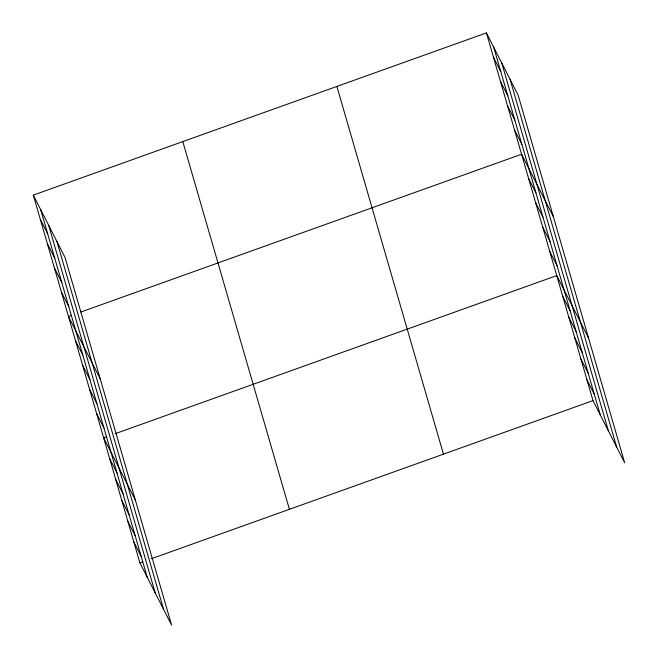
<?xml version="1.0" encoding="UTF-8"?>
<svg xmlns="http://www.w3.org/2000/svg" width="658" height="658" viewBox="0 0 658 658"><rect width="100%" height="100%" fill="white"/><g stroke="black" fill="none" stroke-linecap="round" stroke-linejoin="round"><path stroke-width="0.99" d="M33.295 195.13L65.01 257.377L171.598 625.1L139.883 562.845L33.295 195.13L486.402 32.9L518.117 95.155L624.705 462.87L592.99 400.623L486.402 32.9M71.344 315.445L68.465 316.473L100.189 378.728M80.926 312.015L521.572 154.252L553.296 216.498M106.514 436.797L103.643 437.825L135.359 500.072M115.142 433.704L556.75 275.595L588.466 337.85M139.883 562.845L142.753 561.817M151.381 558.732L592.99 400.623M493.434 57.172L500.779 71.574M500.467 81.436L507.811 95.846M507.507 105.708L514.844 120.118M514.54 129.98L521.876 144.39M528.604 178.515L535.949 192.926M535.645 202.787L542.982 217.198M542.677 227.059L550.022 241.461M549.71 251.323L557.055 265.733M562.787 296.437L570.124 310.839M568.825 317.271L576.169 331.681M574.87 338.105L582.207 352.515M580.907 358.947L588.244 373.357M586.944 379.781L594.289 394.191M40.327 219.394L47.672 233.804M47.368 243.666L54.704 258.076M54.4 267.938L61.737 282.348M61.433 292.201L68.777 306.612M75.505 340.745L82.842 355.156M82.538 365.017L89.883 379.419M89.57 389.281L96.915 403.691M96.611 413.553L103.948 427.963M109.68 458.659L117.025 473.069M115.726 479.501L123.062 493.903M121.763 500.335L129.1 514.745M127.8 521.177L135.145 535.579M133.845 542.011L141.182 556.421M510.073 79.363L616.661 447.086M501.783 63.094L608.37 430.817M493.739 47.31L600.326 415.034M336.871 86.437L443.459 454.16M182.817 141.593L289.405 509.317M56.966 241.593L163.554 609.308M48.684 225.324L155.263 593.047M40.64 209.532L147.219 577.255"/></g></svg>
